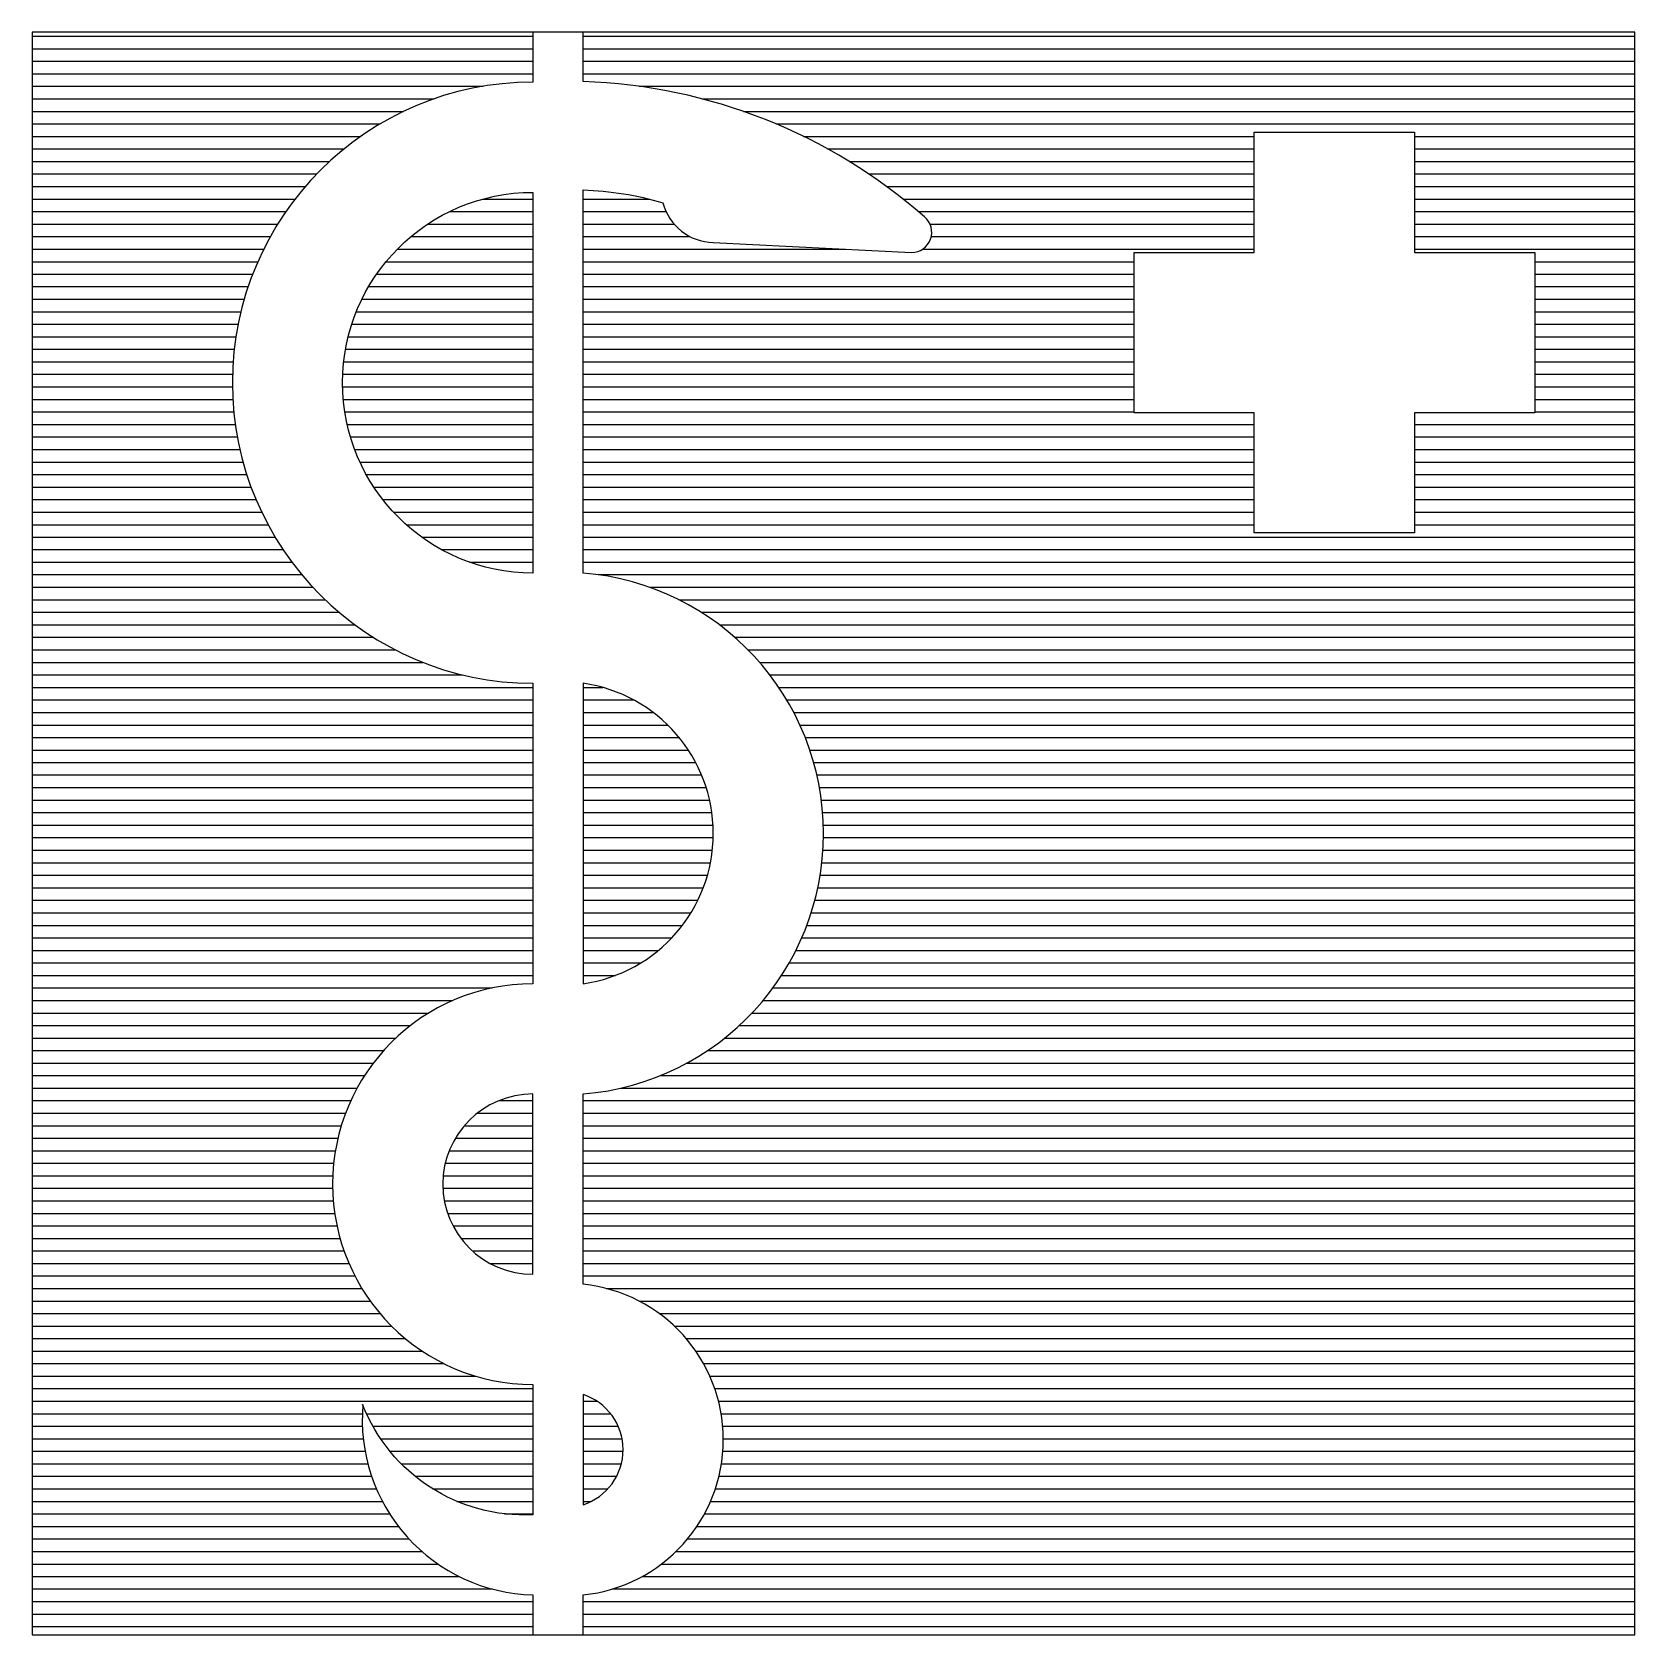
# Model space of a CAD drawing. Header units: millimetres. Extents: x -3 to 2253, y -3 to 1300.
# Drawn here: x 899 to 911, y 299 to 311 of the extents above; entities that cross this region are included whole.
import ezdxf

# ---------------------------------------------------------------- set-up
doc = ezdxf.new("R2010")
doc.units = ezdxf.units.MM
doc.layers.add('GROEN', color=3, linetype='Continuous')
doc.layers.add('VEILIG', color=7, linetype='Continuous')

# ---------------------------------------------------------------- blocks, each defined once
blk = doc.blocks.new('*X250')
at = {"color": 0}
for p, q in [((64, 85.969), (67.75, 85.969)), ((68.125, 85.969), (76, 85.969)), ((64, 85.875), (67.75, 85.875)), ((68.125, 85.875), (76, 85.875)), ((64, 85.781), (67.75, 85.781)), ((64, 85.688), (67.75, 85.688)), ((68.125, 85.781), (76, 85.781)), ((68.125, 85.688), (76, 85.688)), ((64, 85.594), (67.376, 85.594)), ((68.543, 85.594), (76, 85.594)), ((64, 85.5), (67.01, 85.5)), ((69.016, 85.5), (76, 85.5)), ((64, 85.406), (66.782, 85.406)), ((69.325, 85.406), (76, 85.406)), ((64, 85.312), (66.606, 85.312)), ((64, 85.219), (66.46, 85.219)), ((69.569, 85.312), (76, 85.312)), ((69.776, 85.219), (73.15, 85.219)), ((74.35, 85.219), (76, 85.219)), ((64, 85.125), (66.336, 85.125)), ((69.956, 85.125), (73.15, 85.125)), ((74.35, 85.125), (76, 85.125)), ((64, 85.031), (66.227, 85.031)), ((70.117, 85.031), (73.15, 85.031)), ((74.35, 85.031), (76, 85.031)), ((64, 84.938), (66.131, 84.938)), ((64, 84.844), (66.046, 84.844)), ((70.263, 84.938), (73.15, 84.938)), ((70.397, 84.844), (73.15, 84.844)), ((74.35, 84.938), (76, 84.938)), ((74.35, 84.844), (76, 84.844)), ((64, 84.75), (65.969, 84.75)), ((67.376, 84.75), (67.75, 84.75)), ((68.125, 84.75), (68.619, 84.75)), ((70.52, 84.75), (73.15, 84.75)), ((74.35, 84.75), (76, 84.75)), ((64, 84.656), (65.9, 84.656)), ((67.126, 84.656), (67.75, 84.656)), ((68.125, 84.656), (68.747, 84.656)), ((70.634, 84.656), (73.15, 84.656)), ((74.35, 84.656), (76, 84.656)), ((64, 84.562), (65.839, 84.562)), ((66.962, 84.562), (67.75, 84.562)), ((68.125, 84.562), (68.807, 84.562)), ((70.722, 84.562), (73.15, 84.562)), ((74.35, 84.562), (76, 84.562)), ((64, 84.469), (65.784, 84.469)), ((64, 84.375), (65.734, 84.375)), ((66.735, 84.375), (67.75, 84.375)), ((66.837, 84.469), (67.75, 84.469)), ((68.125, 84.469), (68.926, 84.469)), ((68.125, 84.375), (70.09, 84.375)), ((70.668, 84.375), (73.15, 84.375)), ((70.732, 84.469), (73.15, 84.469)), ((74.35, 84.469), (76, 84.469)), ((74.35, 84.375), (76, 84.375)), ((64, 84.281), (65.691, 84.281)), ((66.65, 84.281), (67.75, 84.281)), ((68.125, 84.281), (72.25, 84.281)), ((75.25, 84.281), (76, 84.281)), ((64, 84.188), (65.652, 84.188)), ((66.579, 84.188), (67.75, 84.188)), ((68.125, 84.188), (72.25, 84.188)), ((75.25, 84.188), (76, 84.188)), ((64, 84.094), (65.618, 84.094)), ((64, 84), (65.589, 84)), ((66.469, 84), (67.75, 84)), ((66.52, 84.094), (67.75, 84.094)), ((68.125, 84.094), (72.25, 84.094)), ((68.125, 84), (72.25, 84)), ((75.25, 84.094), (76, 84.094)), ((75.25, 84), (76, 84)), ((64, 83.906), (65.564, 83.906)), ((66.428, 83.906), (67.75, 83.906)), ((68.125, 83.906), (72.25, 83.906)), ((75.25, 83.906), (76, 83.906)), ((64, 83.812), (65.543, 83.812)), ((66.394, 83.812), (67.75, 83.812)), ((68.125, 83.812), (72.25, 83.812)), ((75.25, 83.812), (76, 83.812)), ((64, 83.719), (65.526, 83.719)), ((66.367, 83.719), (67.75, 83.719)), ((68.125, 83.719), (72.25, 83.719)), ((75.25, 83.719), (76, 83.719)), ((64, 83.625), (65.514, 83.625)), ((64, 83.531), (65.505, 83.531)), ((66.334, 83.531), (67.75, 83.531)), ((66.347, 83.625), (67.75, 83.625)), ((68.125, 83.625), (72.25, 83.625)), ((68.125, 83.531), (72.25, 83.531)), ((75.25, 83.625), (76, 83.625)), ((75.25, 83.531), (76, 83.531)), ((64, 83.438), (65.501, 83.438)), ((66.326, 83.438), (67.75, 83.438)), ((68.125, 83.438), (72.25, 83.438)), ((75.25, 83.438), (76, 83.438)), ((64, 83.344), (65.5, 83.344)), ((66.325, 83.344), (67.75, 83.344)), ((68.125, 83.344), (72.25, 83.344)), ((75.25, 83.344), (76, 83.344)), ((64, 83.25), (65.503, 83.25)), ((66.33, 83.25), (67.75, 83.25)), ((68.125, 83.25), (72.25, 83.25)), ((75.25, 83.25), (76, 83.25)), ((64, 83.156), (65.511, 83.156)), ((64, 83.062), (65.522, 83.062)), ((66.342, 83.156), (67.75, 83.156)), ((66.36, 83.062), (67.75, 83.062)), ((68.125, 83.156), (72.25, 83.156)), ((68.125, 83.062), (73.15, 83.062)), ((74.35, 83.062), (76, 83.062)), ((75.25, 83.156), (76, 83.156)), ((64, 82.969), (65.537, 82.969)), ((66.384, 82.969), (67.75, 82.969)), ((68.125, 82.969), (73.15, 82.969)), ((74.35, 82.969), (76, 82.969)), ((64, 82.875), (65.556, 82.875)), ((66.416, 82.875), (67.75, 82.875)), ((68.125, 82.875), (73.15, 82.875)), ((74.35, 82.875), (76, 82.875)), ((64, 82.781), (65.58, 82.781)), ((64, 82.688), (65.608, 82.688)), ((66.455, 82.781), (67.75, 82.781)), ((66.502, 82.688), (67.75, 82.688)), ((68.125, 82.781), (73.15, 82.781)), ((68.125, 82.688), (73.15, 82.688)), ((74.35, 82.781), (76, 82.781)), ((74.35, 82.688), (76, 82.688)), ((64, 82.594), (65.64, 82.594)), ((66.558, 82.594), (67.75, 82.594)), ((68.125, 82.594), (73.15, 82.594)), ((74.35, 82.594), (76, 82.594)), ((64, 82.5), (65.677, 82.5)), ((66.625, 82.5), (67.75, 82.5)), ((68.125, 82.5), (73.15, 82.5)), ((74.35, 82.5), (76, 82.5)), ((64, 82.406), (65.719, 82.406)), ((66.705, 82.406), (67.75, 82.406)), ((68.125, 82.406), (73.15, 82.406)), ((74.35, 82.406), (76, 82.406)), ((64, 82.312), (65.767, 82.312)), ((64, 82.219), (65.82, 82.219)), ((66.8, 82.312), (67.75, 82.312)), ((66.917, 82.219), (67.75, 82.219)), ((68.125, 82.312), (73.15, 82.312)), ((68.125, 82.219), (76, 82.219)), ((74.35, 82.312), (76, 82.312)), ((64, 82.125), (65.879, 82.125)), ((67.066, 82.125), (67.75, 82.125)), ((68.125, 82.125), (76, 82.125)), ((64, 82.031), (65.945, 82.031)), ((67.276, 82.031), (67.75, 82.031)), ((68.125, 82.031), (76, 82.031)), ((64, 81.938), (66.019, 81.938)), ((64, 81.844), (66.101, 81.844)), ((68.239, 81.938), (76, 81.938)), ((68.623, 81.844), (76, 81.844)), ((64, 81.75), (66.194, 81.75)), ((68.843, 81.75), (76, 81.75)), ((64, 81.656), (66.298, 81.656)), ((69.01, 81.656), (76, 81.656)), ((64, 81.562), (66.417, 81.562)), ((69.146, 81.562), (76, 81.562)), ((64, 81.469), (66.555, 81.469)), ((64, 81.375), (66.719, 81.375)), ((69.261, 81.469), (76, 81.469)), ((69.36, 81.375), (76, 81.375)), ((64, 81.281), (66.926, 81.281)), ((69.447, 81.281), (76, 81.281)), ((64, 81.188), (67.223, 81.188)), ((69.523, 81.188), (76, 81.188)), ((64, 81.094), (67.75, 81.094)), ((64, 81), (67.75, 81)), ((68.125, 81.094), (68.272, 81.094)), ((68.125, 81), (68.504, 81)), ((69.591, 81.094), (76, 81.094)), ((69.65, 81), (76, 81)), ((64, 80.906), (67.75, 80.906)), ((68.125, 80.906), (68.649, 80.906)), ((69.702, 80.906), (76, 80.906)), ((64, 80.812), (67.75, 80.812)), ((68.125, 80.812), (68.758, 80.812)), ((69.748, 80.812), (76, 80.812)), ((64, 80.719), (67.75, 80.719)), ((68.125, 80.719), (68.844, 80.719)), ((69.788, 80.719), (76, 80.719)), ((64, 80.625), (67.75, 80.625)), ((64, 80.531), (67.75, 80.531)), ((68.125, 80.625), (68.913, 80.625)), ((68.125, 80.531), (68.968, 80.531)), ((69.822, 80.625), (76, 80.625)), ((69.851, 80.531), (76, 80.531)), ((64, 80.438), (67.75, 80.438)), ((68.125, 80.438), (69.012, 80.438)), ((69.875, 80.438), (76, 80.438)), ((64, 80.344), (67.75, 80.344)), ((68.125, 80.344), (69.047, 80.344)), ((69.895, 80.344), (76, 80.344)), ((64, 80.25), (67.75, 80.25)), ((68.125, 80.25), (69.072, 80.25)), ((69.909, 80.25), (76, 80.25)), ((64, 80.156), (67.75, 80.156)), ((64, 80.062), (67.75, 80.062)), ((68.125, 80.156), (69.089, 80.156)), ((68.125, 80.062), (69.098, 80.062)), ((69.919, 80.156), (76, 80.156)), ((69.924, 80.062), (76, 80.062)), ((64, 79.969), (67.75, 79.969)), ((68.125, 79.969), (69.1, 79.969)), ((69.925, 79.969), (76, 79.969)), ((64, 79.875), (67.75, 79.875)), ((68.125, 79.875), (69.093, 79.875)), ((69.921, 79.875), (76, 79.875)), ((64, 79.781), (67.75, 79.781)), ((64, 79.688), (67.75, 79.688)), ((68.125, 79.781), (69.079, 79.781)), ((68.125, 79.688), (69.056, 79.688)), ((69.9, 79.688), (76, 79.688)), ((69.913, 79.781), (76, 79.781)), ((64, 79.594), (67.75, 79.594)), ((68.125, 79.594), (69.025, 79.594)), ((69.882, 79.594), (76, 79.594)), ((64, 79.5), (67.75, 79.5)), ((68.125, 79.5), (68.984, 79.5)), ((69.86, 79.5), (76, 79.5)), ((64, 79.406), (67.75, 79.406)), ((68.125, 79.406), (68.933, 79.406)), ((69.833, 79.406), (76, 79.406)), ((64, 79.312), (67.75, 79.312)), ((64, 79.219), (67.75, 79.219)), ((68.125, 79.312), (68.868, 79.312)), ((68.125, 79.219), (68.789, 79.219)), ((69.762, 79.219), (76, 79.219)), ((69.8, 79.312), (76, 79.312)), ((64, 79.125), (67.75, 79.125)), ((68.125, 79.125), (68.689, 79.125)), ((69.718, 79.125), (76, 79.125)), ((64, 79.031), (67.75, 79.031)), ((68.125, 79.031), (68.558, 79.031)), ((69.668, 79.031), (76, 79.031)), ((64, 78.938), (67.75, 78.938)), ((64, 78.844), (67.445, 78.844)), ((68.125, 78.938), (68.367, 78.938)), ((69.547, 78.844), (76, 78.844)), ((69.611, 78.938), (76, 78.938)), ((64, 78.75), (67.151, 78.75)), ((69.474, 78.75), (76, 78.75)), ((64, 78.656), (66.97, 78.656)), ((69.39, 78.656), (76, 78.656)), ((64, 78.562), (66.834, 78.562)), ((69.296, 78.562), (76, 78.562)), ((64, 78.469), (66.723, 78.469)), ((64, 78.375), (66.632, 78.375)), ((69.058, 78.375), (76, 78.375)), ((69.186, 78.469), (76, 78.469)), ((64, 78.281), (66.555, 78.281)), ((68.903, 78.281), (76, 78.281)), ((64, 78.188), (66.489, 78.188)), ((68.705, 78.188), (76, 78.188)), ((64, 78.094), (66.433, 78.094)), ((64, 78), (66.386, 78)), ((67.495, 78), (67.75, 78)), ((68.125, 78), (76, 78)), ((68.408, 78.094), (76, 78.094)), ((64, 77.906), (66.347, 77.906)), ((67.334, 77.906), (67.75, 77.906)), ((68.125, 77.906), (76, 77.906)), ((64, 77.812), (66.315, 77.812)), ((67.236, 77.812), (67.75, 77.812)), ((68.125, 77.812), (76, 77.812)), ((64, 77.719), (66.29, 77.719)), ((67.169, 77.719), (67.75, 77.719)), ((68.125, 77.719), (76, 77.719)), ((64, 77.625), (66.271, 77.625)), ((64, 77.531), (66.258, 77.531)), ((67.093, 77.531), (67.75, 77.531)), ((67.123, 77.625), (67.75, 77.625)), ((68.125, 77.625), (76, 77.625)), ((68.125, 77.531), (76, 77.531)), ((64, 77.438), (66.251, 77.438)), ((67.078, 77.438), (67.75, 77.438)), ((68.125, 77.438), (76, 77.438)), ((64, 77.344), (66.25, 77.344)), ((67.076, 77.344), (67.75, 77.344)), ((68.125, 77.344), (76, 77.344)), ((64, 77.25), (66.255, 77.25)), ((67.087, 77.25), (67.75, 77.25)), ((68.125, 77.25), (76, 77.25)), ((64, 77.156), (66.266, 77.156)), ((64, 77.062), (66.283, 77.062)), ((67.111, 77.156), (67.75, 77.156)), ((67.152, 77.062), (67.75, 77.062)), ((68.125, 77.156), (76, 77.156)), ((68.125, 77.062), (76, 77.062)), ((64, 76.969), (66.306, 76.969)), ((67.211, 76.969), (67.75, 76.969)), ((68.125, 76.969), (76, 76.969)), ((64, 76.875), (66.336, 76.875)), ((67.297, 76.875), (67.75, 76.875)), ((68.125, 76.875), (76, 76.875)), ((64, 76.781), (66.373, 76.781)), ((64, 76.688), (66.417, 76.688)), ((67.429, 76.781), (67.75, 76.781)), ((68.125, 76.781), (76, 76.781)), ((68.125, 76.688), (76, 76.688)), ((64, 76.594), (66.47, 76.594)), ((68.299, 76.594), (76, 76.594)), ((64, 76.5), (66.532, 76.5)), ((68.544, 76.5), (76, 76.5)), ((64, 76.406), (66.605, 76.406)), ((68.696, 76.406), (76, 76.406)), ((64, 76.312), (66.691, 76.312)), ((64, 76.219), (66.794, 76.219)), ((68.808, 76.312), (76, 76.312)), ((68.897, 76.219), (76, 76.219)), ((64, 76.125), (66.921, 76.125)), ((68.969, 76.125), (76, 76.125)), ((64, 76.031), (67.083, 76.031)), ((69.027, 76.031), (76, 76.031)), ((64, 75.938), (67.322, 75.938)), ((64, 75.844), (67.75, 75.844)), ((69.074, 75.938), (76, 75.938)), ((69.111, 75.844), (76, 75.844)), ((64, 75.75), (67.75, 75.75)), ((68.125, 75.75), (68.229, 75.75)), ((69.139, 75.75), (76, 75.75)), ((64, 75.656), (66.473, 75.656)), ((66.504, 75.656), (67.75, 75.656)), ((68.125, 75.656), (68.332, 75.656)), ((69.159, 75.656), (76, 75.656)), ((64, 75.562), (66.473, 75.562)), ((66.552, 75.562), (67.75, 75.562)), ((68.125, 75.562), (68.388, 75.562)), ((69.171, 75.562), (76, 75.562)), ((64, 75.469), (66.48, 75.469)), ((64, 75.375), (66.493, 75.375)), ((66.609, 75.469), (67.75, 75.469)), ((66.679, 75.375), (67.75, 75.375)), ((68.125, 75.469), (68.417, 75.469)), ((68.125, 75.375), (68.425, 75.375)), ((69.172, 75.375), (76, 75.375)), ((69.175, 75.469), (76, 75.469)), ((64, 75.281), (66.514, 75.281)), ((66.764, 75.281), (67.75, 75.281)), ((68.125, 75.281), (68.412, 75.281)), ((69.161, 75.281), (76, 75.281)), ((64, 75.188), (66.542, 75.188)), ((66.867, 75.188), (67.75, 75.188)), ((68.125, 75.188), (68.376, 75.188)), ((69.142, 75.188), (76, 75.188)), ((64, 75.094), (66.578, 75.094)), ((64, 75), (66.623, 75)), ((66.999, 75.094), (67.75, 75.094)), ((67.18, 75), (67.75, 75)), ((68.125, 75.094), (68.31, 75.094)), ((68.125, 75), (68.186, 75)), ((69.08, 75), (76, 75)), ((69.115, 75.094), (76, 75.094)), ((64, 74.906), (66.677, 74.906)), ((67.538, 74.906), (67.75, 74.906)), ((69.034, 74.906), (76, 74.906)), ((64, 74.812), (66.743, 74.812)), ((68.978, 74.812), (76, 74.812)), ((64, 74.719), (66.822, 74.719)), ((68.908, 74.719), (76, 74.719)), ((64, 74.625), (66.919, 74.625)), ((64, 74.531), (67.039, 74.531)), ((68.712, 74.531), (76, 74.531)), ((68.821, 74.625), (76, 74.625)), ((64, 74.438), (67.198, 74.438)), ((68.568, 74.438), (76, 74.438)), ((64, 74.344), (67.446, 74.344)), ((68.344, 74.344), (76, 74.344)), ((64, 74.25), (67.75, 74.25)), ((68.125, 74.25), (76, 74.25)), ((64, 74.156), (67.75, 74.156)), ((64, 74.062), (67.75, 74.062)), ((68.125, 74.156), (76, 74.156)), ((68.125, 74.062), (76, 74.062))]:
    blk.add_line(p, q, dxfattribs=at)
blk = doc.blocks.new('0613D')
at = {"layer": 'VEILIG'}
for p, q in [((-6, 6), (-6, -6)), ((6, 6), (-6, 6)), ((6, -6), (6, 6)), ((-6, -6), (6, -6))]:
    blk.add_line(p, q, dxfattribs=at)
blk.add_lwpolyline([(-3.523, -4.275, 0.432415), (-2.25, -5.7), (-2.25, -6), (-1.875, -6), (-1.875, -5.7, 0.903226), (-1.875, -3.375), (-1.875, -1.95, 0.923077), (-1.875, 1.95), (-1.875, 4.818, -0.06388), (-1.277, 4.722, 0.336531), (-0.9, 4.425), (0.585, 4.35, 0.703347), (0.681, 4.616, 0.173622), (-1.875, 5.63), (-1.875, 6), (-2.25, 6), (-2.25, 5.625, 1), (-2.25, 1.125), (-2.25, -1.125, 1), (-2.25, -4.125), (-2.25, -5.1, -0.323056), (-3.525, -4.275)], format="xyb", dxfattribs=at)
blk.add_lwpolyline([(3.15, 5.25), (4.35, 5.25), (4.35, 4.35), (5.25, 4.35), (5.25, 3.15), (4.35, 3.15), (4.35, 2.25), (3.15, 2.25), (3.15, 3.15), (2.25, 3.15), (2.25, 4.35), (3.15, 4.35)], close=True, dxfattribs=at)
for points in [[(-2.25, 4.8), (-2.25, 1.95, -1)], [(-1.875, -1.125, 0.866667), (-1.875, 1.125)], [(-2.25, -1.95, 1), (-2.25, -3.3)], [(-1.875, -4.2), (-1.875, -5.025, 0.727273)]]:
    blk.add_lwpolyline(points, format="xyb", close=True, dxfattribs=at)
at = {"layer": 'GROEN'}
blk.add_blockref('*X250', (-70, -80), dxfattribs=at)

msp = doc.modelspace()

# ---------------------------------------------------------------- block references
msp.add_blockref('0613D', (905, 305))

doc.saveas('drawing.dxf')
